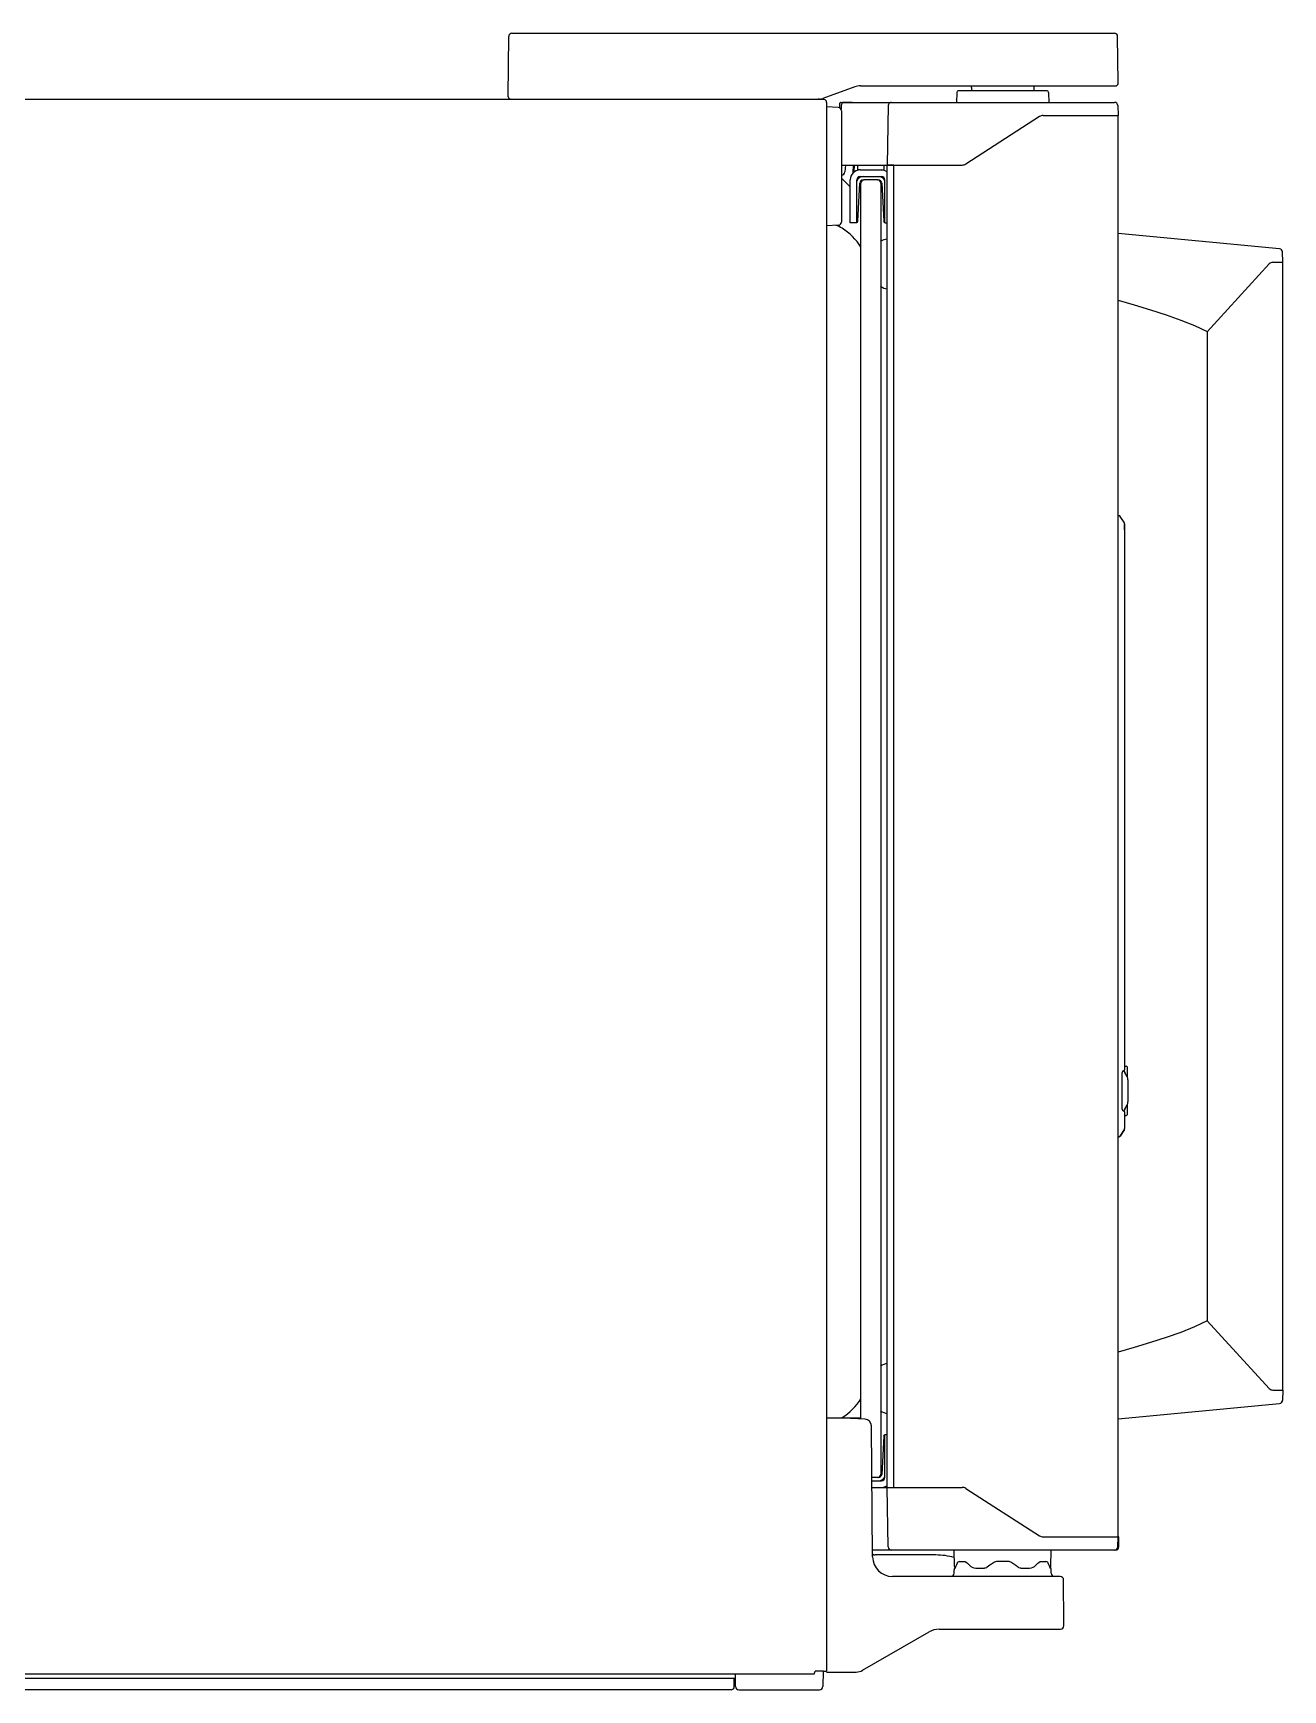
# Model space of a CAD drawing. Header units: millimetres. Extents: x -10733 to -5990, y 4098 to 7122.
# Drawn here: x -6370 to -5990, y 5611 to 6114 of the extents above; entities that cross this region are included whole.
import ezdxf

# ---------------------------------------------------------------- set-up
doc = ezdxf.new("R2010")
doc.units = ezdxf.units.MM
doc.header["$LTSCALE"] = 346.5
doc.layers.get('0').update_dxf_attribs({"linetype": 'CONTINUOUS'})
doc.layers.add('GEOM', color=7, linetype='CONTINUOUS')

msp = doc.modelspace()

# ---------------------------------------------------------------- linework, layer by layer
at = {"color": 7, "linetype": 'Continuous'}
for p, q in [((-6129.64, 6093.7), (-6686.04, 6093.7)), ((-6128.84, 6092.8), (-6128.84, 6092.7)), ((-6128.84, 6092.7), (-6128.84, 5617.1)), ((-6129.74, 5617.1), (-6132.31, 5617.1)), ((-6129.89, 5617.1), (-6129.97, 5612.38)), ((-6129.74, 5617.1), (-6128.84, 5617.1)), ((-6684.84, 5614.9), (-6156.64, 5614.9)), ((-6132.72, 5616.2), (-6684.65, 5616.2)), ((-6156.84, 5612.4), (-6156.84, 5614.9)), ((-6156.48, 5612.39), (-6156.51, 5616.2)), ((-6157.84, 5611.4), (-6683.84, 5611.4)), ((-6155.48, 5611.4), (-6130.97, 5611.4))]:
    msp.add_line(p, q, dxfattribs=at)
for centre, radius, start, end in [((-6129.74, 6092.8), 0.9, 0, 83.6659), ((-6157.84, 5612.4), 1, 270, 0), ((-6156.64, 5616.7), 1.8, 270, 274.5882), ((-6155.48, 5612.4), 1, 180.5, 270), ((-6130.97, 5612.4), 1, 270, 359)]:
    msp.add_arc(centre, radius, start, end, dxfattribs=at)
msp.add_open_spline([(-6132.72, 5616.2), (-6132.68, 5616.2), (-6132.62, 5616.26), (-6132.56, 5616.35), (-6132.51, 5616.47), (-6132.46, 5616.6), (-6132.39, 5616.81), (-6132.34, 5616.98), (-6132.31, 5617.1)], degree=3, knots=[0, 0, 0, 0, 0.121805, 0.218261, 0.339787, 0.483604, 0.645308, 1, 1, 1, 1], dxfattribs=at)
at = {"layer": 'GEOM', "color": 7, "linetype": 'Continuous'}
for p, q in [((-6225.44, 6094.8), (-6225.28, 6112.81)), ((-6224.28, 6113.8), (-6041.56, 6113.8)), ((-6040.44, 6098.8), (-6040.56, 6112.81)), ((-6225.43, 6094.52), (-6225.44, 6094.8)), ((-6120.28, 6097.5), (-6129.94, 6093.98)), ((-6118.57, 6097.8), (-6041.2, 6097.8)), ((-6089.39, 6095.81), (-6089.44, 6092.8)), ((-6061.99, 6096.3), (-6088.89, 6096.3)), ((-6084.92, 6097.32), (-6084.9, 6096.3)), ((-6065.97, 6097.32), (-6065.98, 6096.3)), ((-6061.49, 6095.81), (-6061.44, 6092.8)), ((-6040.45, 6098.52), (-6040.44, 6098.8)), ((-6130.97, 6093.8), (-6131.44, 6093.8)), ((-6125.31, 6091.27), (-6128.84, 6091.4)), ((-6124.86, 6091.14), (-6124.85, 6092.55)), ((-6124.6, 6092.8), (-6041.49, 6092.8)), ((-6124.38, 6091.81), (-6124.4, 6090.6)), ((-6124.34, 6090.27), (-6124.34, 6056.52)), ((-6123.99, 6092.85), (-6121.09, 6092.85)), ((-6123.99, 6092.8), (-6123.99, 6092.85)), ((-6121.09, 6092.8), (-6121.09, 6092.85)), ((-6110.13, 6091.81), (-6110.44, 6073.8)), ((-6040.49, 6091.81), (-6040.44, 6088.8)), ((-6064.23, 6088.48), (-6086.65, 6074.11)), ((-6064.23, 6088.48), (-6086.65, 6074.11)), ((-6063.16, 6088.8), (-6040.44, 6088.8)), ((-6040.44, 5657.8), (-6040.44, 6088.8)), ((-6124.34, 6073.8), (-6087.73, 6073.8)), ((-6124.31, 6070.8), (-6124.34, 6070.8)), ((-6124.34, 6069.85), (-6121.69, 6067.2)), ((-6123.09, 6073.8), (-6123.31, 6071.69)), ((-6121.69, 6056.3), (-6121.69, 6069.3)), ((-6120.76, 6071.47), (-6120.72, 6073.8)), ((-6120.44, 6071.73), (-6120.43, 6073.8)), ((-6119.69, 6056.3), (-6119.69, 6069.3)), ((-6119.44, 6073.8), (-6119.44, 6072.3)), ((-6118.69, 6072.3), (-6119.44, 6072.3)), ((-6119.04, 6070.19), (-6119.04, 6070.23)), ((-6118.69, 6072.3), (-6112.19, 6072.3)), ((-6118.69, 6070.3), (-6112.19, 6070.3)), ((-6117.74, 6069.3), (-6117.44, 6069.3)), ((-6113.44, 6069.3), (-6117.44, 6069.3)), ((-6113.44, 6069.3), (-6113.14, 6069.3)), ((-6112.19, 6072.3), (-6111.44, 6072.3)), ((-6111.44, 6073.8), (-6111.44, 6072.3)), ((-6111.19, 6056.3), (-6111.19, 6069.3)), ((-6108.44, 6073.8), (-6110.44, 6073.8)), ((-6110.44, 6073.8), (-6087.73, 6073.8)), ((-6110.44, 5672.8), (-6110.44, 6073.8)), ((-6108.44, 5672.8), (-6108.44, 6073.8)), ((-6119.35, 6056.77), (-6118.74, 6068.35)), ((-6118.44, 5693.51), (-6118.44, 6068.3)), ((-6112.44, 6068.3), (-6112.44, 5676.8)), ((-6112.14, 6068.35), (-6111.53, 6056.77)), ((-6125.31, 6055.52), (-6128.84, 6055.4)), ((-6119.69, 6056.3), (-6121.69, 6056.3)), ((-6111.19, 6056.3), (-6110.44, 6056.3)), ((-5991.46, 6048.39), (-6040.44, 6053.05)), ((-5993.46, 6044.3), (-5990.44, 6044.3)), ((-5990.44, 6044.3), (-5990.55, 6047.43)), ((-5990.44, 5702.3), (-5990.44, 6044.3)), ((-6013.44, 6023.21), (-5994.57, 6043.81)), ((-6004.83, 6032.61), (-6004.83, 6032.65)), ((-6004.72, 6032.78), (-6004.72, 6032.73)), ((-6004.72, 6032.78), (-6004.72, 6032.73)), ((-6012.04, 6024.82), (-6012.04, 6024.74)), ((-6011.65, 6025.17), (-6011.65, 6025.25)), ((-6013.44, 6023.21), (-6013.44, 5723.38)), ((-6040.2, 5967.47), (-6040.44, 5967.48)), ((-6040.04, 5967.44), (-6040.2, 5967.47)), ((-6039.8, 5967.24), (-6039.83, 5967.28)), ((-6038.52, 5965.28), (-6039.8, 5967.24)), ((-6038.52, 5965.28), (-6039.8, 5967.24)), ((-6038.44, 5965.01), (-6038.44, 5799.39)), ((-6038.44, 5963.19), (-6038.44, 5964.84)), ((-6039.19, 5787.47), (-6039.19, 5798.63)), ((-6038.78, 5799.12), (-6038.65, 5799.14)), ((-6037.71, 5797.36), (-6038.42, 5798.6)), ((-6038.19, 5800.55), (-6037.94, 5800.55)), ((-6037.69, 5800.3), (-6037.69, 5797.32)), ((-6037.44, 5796.36), (-6037.44, 5789.73)), ((-6038.42, 5787.5), (-6037.71, 5788.73)), ((-6037.69, 5788.77), (-6037.69, 5785.8)), ((-6038.78, 5786.97), (-6038.65, 5786.95)), ((-6038.44, 5786.71), (-6038.44, 5781.59)), ((-6038.19, 5785.55), (-6037.94, 5785.55)), ((-6040.2, 5779.13), (-6040.44, 5779.12)), ((-6040.2, 5779.13), (-6040.14, 5779.13)), ((-6040.14, 5779.13), (-6039.98, 5779.19)), ((-6039.98, 5779.19), (-6039.94, 5779.21)), ((-6039.94, 5779.21), (-6039.85, 5779.28)), ((-6039.85, 5779.28), (-6039.8, 5779.35)), ((-6039.8, 5779.35), (-6038.52, 5781.31)), ((-6038.52, 5781.31), (-6039.8, 5779.35)), ((-6039.8, 5779.35), (-6038.69, 5781.05)), ((-6013.44, 5723.3), (-5994.57, 5702.78)), ((-6012.04, 5721.85), (-6012.04, 5721.78)), ((-6011.65, 5721.42), (-6011.65, 5721.35)), ((-6004.83, 5713.99), (-6004.83, 5713.94)), ((-6004.72, 5713.82), (-6004.72, 5713.86)), ((-6004.72, 5713.82), (-6004.72, 5713.86)), ((-5993.46, 5702.3), (-5990.44, 5702.3)), ((-5990.44, 5702.3), (-5990.55, 5699.16)), ((-6040.44, 5693.55), (-5991.46, 5698.2)), ((-6118.44, 5693.8), (-6128.84, 5693.8)), ((-6117.13, 5693.45), (-6123.84, 5693.8)), ((-6114.89, 5651.74), (-6115.24, 5691.47)), ((-6111.53, 5688.32), (-6112.14, 5676.75)), ((-6111.19, 5688.8), (-6110.44, 5688.8)), ((-6111.19, 5675.8), (-6111.19, 5688.8)), ((-6113.44, 5675.8), (-6115.1, 5675.8)), ((-6115.09, 5674.8), (-6113.09, 5674.8)), ((-6115.09, 5674.8), (-6112.19, 5674.8)), ((-6115.08, 5672.8), (-6108.44, 5672.8)), ((-6113.14, 5675.8), (-6113.44, 5675.8)), ((-6111.19, 5675.8), (-6111.37, 5675.8)), ((-6110.44, 5672.8), (-6108.44, 5672.8)), ((-6110.44, 5672.8), (-6087.73, 5672.8)), ((-6110.13, 5654.78), (-6110.44, 5672.8)), ((-6086.65, 5672.48), (-6064.23, 5658.11)), ((-6063.16, 5657.8), (-6040.44, 5657.8)), ((-6040.49, 5654.78), (-6040.44, 5657.8)), ((-6040.19, 5657.8), (-6040.44, 5657.8)), ((-6040.24, 5654.78), (-6040.19, 5657.8)), ((-6041.24, 5653.8), (-6114.91, 5653.8)), ((-6095.69, 5652.3), (-6114.15, 5652.3)), ((-6090.1, 5648.77), (-6090.19, 5653.8)), ((-6060.78, 5648.79), (-6060.69, 5653.8)), ((-6090.19, 5646.8), (-6090.19, 5647.8)), ((-6089.73, 5648.72), (-6089.88, 5648.26)), ((-6089.49, 5649.31), (-6089.73, 5648.72)), ((-6089.27, 5649.77), (-6089.49, 5649.31)), ((-6089.2, 5649.89), (-6089.27, 5649.77)), ((-6088.51, 5650.3), (-6086.86, 5650.3)), ((-6086.86, 5650.3), (-6086.41, 5650.07)), ((-6086.41, 5650.07), (-6086.13, 5649.84)), ((-6085.39, 5649.14), (-6085.06, 5648.85)), ((-6084.17, 5648.37), (-6083.62, 5648.3)), ((-6083.62, 5648.3), (-6080.97, 5648.3)), ((-6080.22, 5648.54), (-6080.39, 5648.44)), ((-6070.66, 5648.54), (-6070.9, 5648.71)), ((-6069.91, 5648.3), (-6070.12, 5648.32)), ((-6069.91, 5648.3), (-6067.26, 5648.3)), ((-6067.26, 5648.3), (-6066.72, 5648.37)), ((-6064.75, 5649.84), (-6064.48, 5650.06)), ((-6064.48, 5650.06), (-6064.03, 5650.3)), ((-6064.03, 5650.3), (-6062.37, 5650.3)), ((-6061.61, 5649.77), (-6061.76, 5650)), ((-6061.61, 5649.77), (-6061.61, 5649.77)), ((-6061.4, 5649.33), (-6061.61, 5649.77)), ((-6061.16, 5648.73), (-6061.4, 5649.33)), ((-6061, 5648.26), (-6061.16, 5648.73)), ((-6060.69, 5646.8), (-6060.69, 5647.8)), ((-6057.95, 5645.8), (-6108.89, 5645.8)), ((-6056.84, 5631.8), (-6056.95, 5644.81)), ((-6117.91, 5617.33), (-6097.72, 5628.99)), ((-6094.72, 5629.8), (-6057.86, 5629.8)), ((-6056.86, 5630.78), (-6056.84, 5631.8)), ((-6128.84, 5616.8), (-6119.91, 5616.8))]:
    msp.add_line(p, q, dxfattribs=at)
for points in [[(-6040.44, 6032.8), (-6035.53, 6031.39), (-6030.57, 6029.89), (-6025.84, 6028.36), (-6021.41, 6026.8), (-6017.25, 6025.14), (-6013.44, 6023.3)], [(-6039.83, 5967.28), (-6039.92, 5967.37), (-6040.04, 5967.44)], [(-6040.2, 5779.13), (-6040.17, 5779.13), (-6040.13, 5779.13), (-6040.1, 5779.14), (-6040.06, 5779.15)], [(-6040.06, 5779.15), (-6040.02, 5779.16), (-6039.99, 5779.18), (-6039.95, 5779.2), (-6039.92, 5779.22)], [(-6039.92, 5779.22), (-6039.89, 5779.25), (-6039.86, 5779.28), (-6039.83, 5779.31), (-6039.8, 5779.35), (-6039.8, 5779.35)], [(-6013.44, 5723.3), (-6017.25, 5721.46), (-6021.41, 5719.79), (-6025.84, 5718.23), (-6030.57, 5716.7), (-6035.53, 5715.2), (-6040.44, 5713.8)], [(-6088.51, 5650.3), (-6088.76, 5650.25), (-6089, 5650.12), (-6089.2, 5649.89)], [(-6086.13, 5649.84), (-6085.83, 5649.56), (-6085.39, 5649.14)], [(-6085.06, 5648.85), (-6084.72, 5648.6), (-6084.17, 5648.37)], [(-6080.39, 5648.44), (-6080.78, 5648.31), (-6080.97, 5648.3)], [(-6070.12, 5648.32), (-6070.5, 5648.45), (-6070.66, 5648.54)], [(-6066.72, 5648.37), (-6066.17, 5648.6), (-6065.82, 5648.85)], [(-6065.82, 5648.85), (-6065.51, 5649.13), (-6065.06, 5649.54), (-6064.75, 5649.84)], [(-6061.76, 5650), (-6062.05, 5650.23), (-6062.37, 5650.3)]]:
    msp.add_lwpolyline(points, dxfattribs=at)
msp.add_lwpolyline([(-6070.9, 5648.71), (-6071.44, 5649.08), (-6072.68, 5649.94, 0.15208), (-6073.82, 5650.3), (-6077.06, 5650.3, 0.15097), (-6078.19, 5649.95), (-6078.8, 5649.53), (-6079.62, 5648.96), (-6080.22, 5648.54)], format="xyb", dxfattribs=at)
for centre, radius, start, end in [((-6224.28, 6112.8), 1, 90, 179.5), ((-6041.56, 6112.8), 1, 0.5, 90), ((-6224.68, 6094.55), 0.75, 182, 270), ((-6118.57, 6092.8), 5, 90, 110), ((-6088.89, 6095.8), 0.5, 90, 179), ((-6086.42, 6097.3), 1.5, 1, 19.5191), ((-6064.47, 6097.3), 1.5, 160.4809, 179), ((-6061.99, 6095.8), 0.5, 1, 90), ((-6041.2, 6098.55), 0.75, 270, 358), ((-6130.97, 6096.8), 3, 270, 290), ((-6125.34, 6090.27), 1, 0, 88), ((-6124.6, 6092.55), 0.25, 89.9991, 179.5), ((-6123.38, 6091.8), 1, 90, 179), ((-6109.13, 6091.8), 1, 90, 179), ((-6041.49, 6091.8), 1, 1, 90), ((-6063.16, 6086.8), 2, 90, 122.6609), ((-6087.73, 6075.8), 2, 270, 302.6609), ((-6087.73, 6075.8), 2, 270, 302.6609), ((-6124.31, 6071.8), 1, 270.0138, 353.9884), ((-6118.69, 6069.3), 3, 90, 180), ((-6120.34, 6072.4), 0.4, 103.8983, 179), ((-6117.79, 6068.3), 2, 90, 162.246), ((-6118.69, 6069.3), 1, 90, 180), ((-6122.04, 6070.19), 3, 352.8778, 0), ((-6117.74, 6068.3), 1, 90, 177), ((-6117.44, 6068.3), 1, 90, 180), ((-6113.44, 6068.3), 1, 0, 90), ((-6113.14, 6068.3), 1, 3, 90), ((-6113.09, 6068.3), 2, 17.754, 90), ((-6112.19, 6069.3), 3, 54.2984, 90), ((-6112.19, 6069.3), 1, 0, 90), ((-6128.38, 6047.85), 8, 58.0041, 72.893), ((-6125.34, 6056.52), 1, 272, 0), ((-6133.52, 6039.63), 17.7, 31.5143, 58.0041), ((-6119.85, 6056.8), 0.5, 287.6366, 357), ((-6111.04, 6056.8), 0.5, 183, 252.3634), ((-6110.49, 6048.3), 3, 90, 130.7412), ((-5993.46, 6042.8), 1.5, 90, 137.5), ((-5991.55, 6047.4), 1, 2, 84.5732), ((-6110.49, 6039.3), 3, 229.2588, 270), ((-6040.22, 5966.97), 0.5, 33.0668, 88), ((-6038.69, 5798.63), 0.5, 100, 180), ((-6038.69, 5799.39), 0.25, 280, 0), ((-6036.69, 5799.6), 2, 193.0417, 210), ((-6038.19, 5801.05), 0.5, 239.3637, 270), ((-6037.94, 5800.3), 0.25, 0, 90), ((-6039.44, 5796.36), 2, 0, 30), ((-6039.44, 5789.73), 2, 330, 0), ((-6038.69, 5787.47), 0.5, 180, 260), ((-6038.69, 5786.71), 0.25, 0, 80), ((-6036.69, 5786.5), 2, 150, 166.9838), ((-6038.19, 5785.05), 0.5, 90, 120.6363), ((-6037.94, 5785.8), 0.25, 270, 0), ((-6040.22, 5779.63), 0.5, 272, 326.9332), ((-6038.94, 5781.59), 0.5, 326.9322, 0.0007), ((-6110.49, 5707.3), 3, 90, 130.7412), ((-5993.46, 5703.8), 1.5, 222.5, 270), ((-6133.52, 5708.97), 17.7, 301.9959, 328.4857), ((-5991.55, 5699.2), 1, 275.4268, 358), ((-6117.24, 5691.45), 2, 0.5, 87), ((-6110.49, 5698.3), 3, 229.2588, 270), ((-6111.04, 5688.3), 0.5, 107.6365, 177), ((-6113.44, 5676.8), 1, 270, 0), ((-6113.14, 5676.8), 1, 270, 357), ((-6113.09, 5676.8), 2, 270, 342.246), ((-6112.19, 5675.8), 1, 270, 0), ((-6112.19, 5675.8), 3, 279, 305.7016), ((-6087.73, 5670.8), 2, 57.3391, 90), ((-6063.16, 5659.8), 2, 237.3391, 270), ((-6114.15, 5653.3), 1, 221.0722, 270), ((-6109.13, 5654.8), 1, 181, 270), ((-6095.69, 5632.3), 20, 73.874, 90), ((-6041.49, 5654.8), 1, 270, 359), ((-6041.24, 5654.8), 1, 270, 359), ((-6108.89, 5651.8), 6, 180.5, 270), ((-6089.69, 5647.8), 0.5, 112.6999, 180), ((-6089.6, 5648.8), 0.5, 182.963, 240.3333), ((-6061.28, 5648.8), 0.5, 299.6667, 359), ((-6061.19, 5647.8), 0.5, 0, 67.339), ((-6091.19, 5646.8), 1, 270, 0), ((-6059.69, 5646.8), 1, 180, 270), ((-6057.95, 5644.8), 1, 0.5, 90), ((-6094.72, 5623.8), 6, 90, 120), ((-6057.86, 5630.8), 1, 270, 359), ((-6119.91, 5620.8), 4, 270, 300)]:
    msp.add_arc(centre, radius, start, end, dxfattribs=at)
msp.add_open_spline([(-6123.41, 6068.95), (-6123.41, 6068.95), (-6123.42, 6068.95), (-6123.43, 6068.94), (-6123.43, 6068.94)], degree=3, knots=[0, 0, 0, 0, 0.725047, 1, 1, 1, 1], dxfattribs=at)
for points in [[(-6038.44, 5965.01), (-6038.44, 5965.1), (-6038.46, 5965.21), (-6038.54, 5965.25)], [(-5990.67, 5698.78), (-5990.6, 5698.91), (-5990.55, 5699.07), (-5990.55, 5699.23)]]:
    msp.add_open_spline(points, degree=3, dxfattribs=at)

doc.saveas('drawing.dxf')
